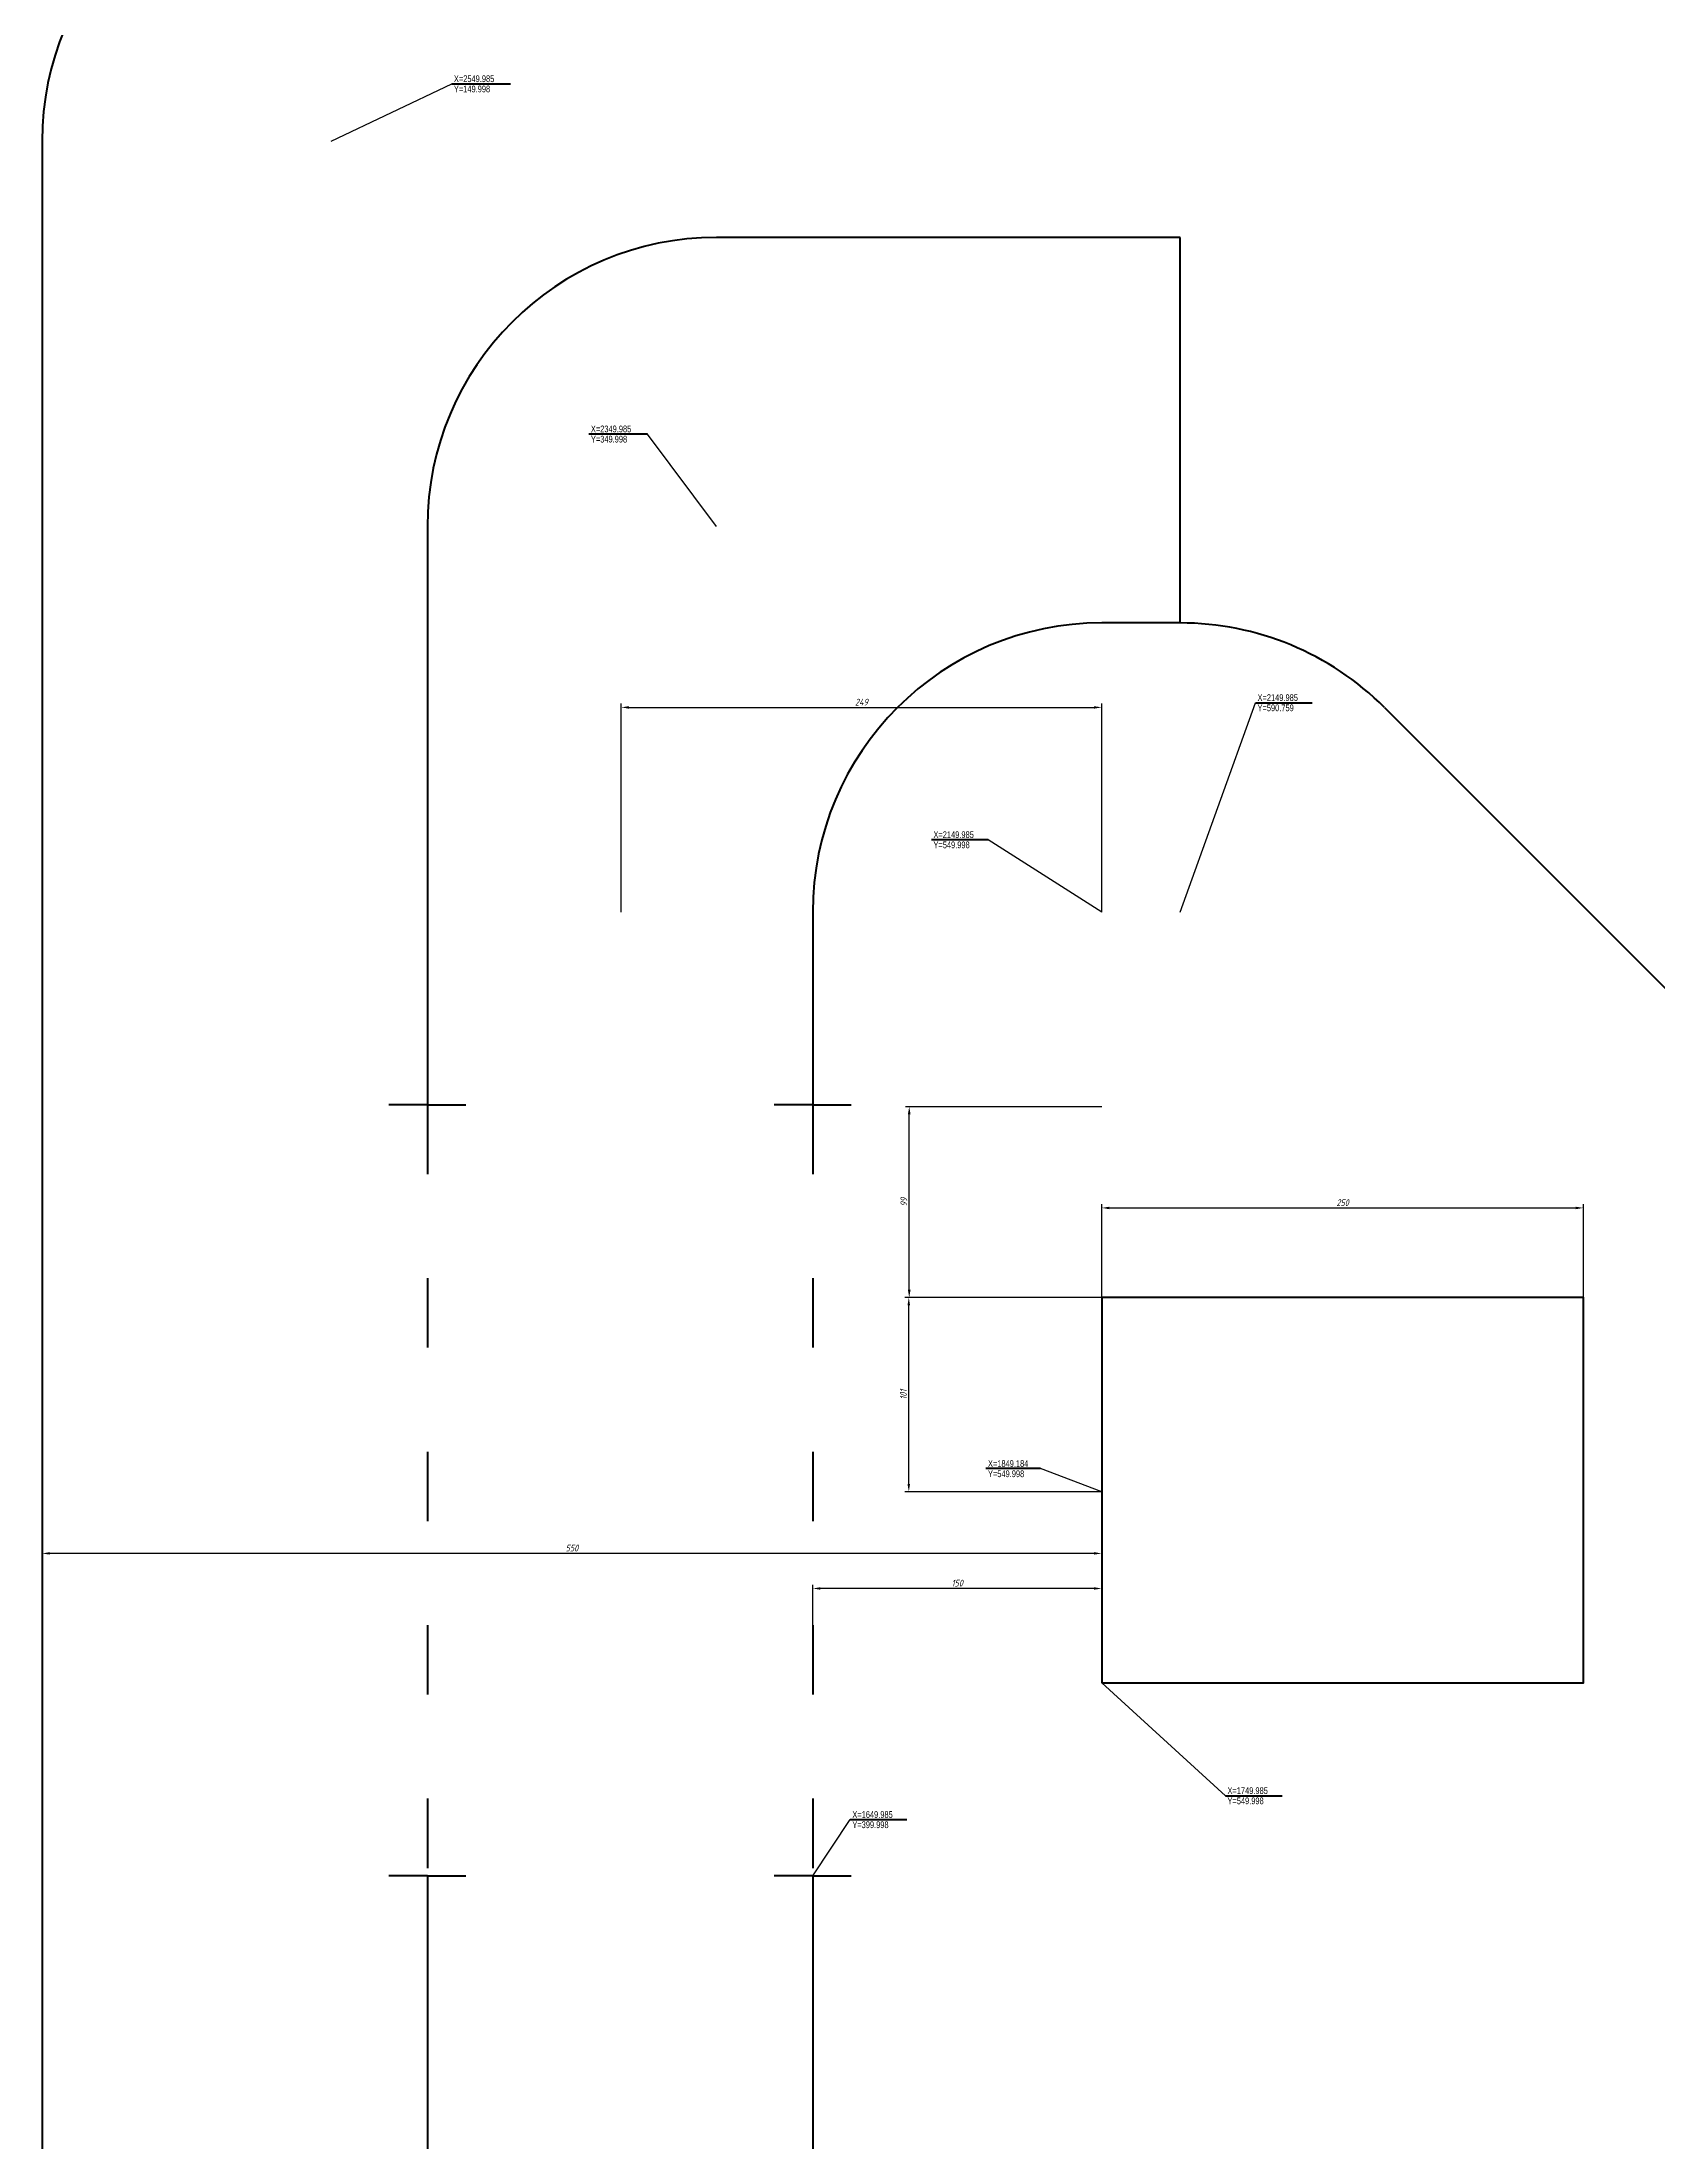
# Model space of a CAD drawing. Header units: millimetres. Extents: x -2780 to 588, y -1586 to 1705.
# Drawn here: x -2665 to -1826, y -24 to 1065 of the extents above; entities that cross this region are included whole.
import ezdxf
from ezdxf.enums import TextEntityAlignment as Align

# ---------------------------------------------------------------- set-up
doc = ezdxf.new("R2010")
doc.units = ezdxf.units.MM
doc.header["$LTSCALE"] = 3
doc.linetypes.add('ACAD_ISO03W100', pattern=[30, 12, -18])
doc.linetypes.add('DASHED', pattern=[19.05, 12.7, -6.35])
doc.layers.add('Coord_bz', color=3, linetype='Continuous')
doc.layers.add('粗实线', color=7, linetype='Continuous', lineweight=50)
doc.layers.add('虚线', color=2, linetype='DASHED', lineweight=25)
doc.styles.add('Dim_ZB', font='txt', dxfattribs={"width": 0.8})
doc.styles.add('国标汉字3.5', font='gbeitc.shx', dxfattribs={"height": 3.5, "bigfont": 'gbcbig.shx'})
doc.dimstyles.new('国标尺寸', dxfattribs={"dimtxt": 3.5, "dimasz": 4, "dimexe": 2, "dimexo": 0, "dimgap": 1, "dimtad": 1, "dimtoh": 1, "dimdec": 0, "dimdsep": 46, "dimtxsty": '国标汉字3.5', "dimcen": 3.5, "dimaunit": 1, "dimadec": 0, "dimazin": 1, "dimtfac": 1, "dimtdec": 0, "dimtmove": 0, "dimatfit": 3, "dimfxl": 1, "dimarcsym": 2})

# ---------------------------------------------------------------- blocks, each defined once
blk = doc.blocks.new('*U26')
at = {"color": 255, "linetype": 'ByBlock', "lineweight": 211}
blk.add_line((0, 0), (-30.5, 0), dxfattribs=at)
at = {"color": 255, "linetype": 'ByBlock', "lineweight": 211, "style": 'Dim_ZB', "width": 0.8}
blk.add_text(' X=2349.985 ', height=3.5, dxfattribs=at).set_placement((-30.5, 0.9))
blk.add_text(' Y=349.998 ', height=3.5, dxfattribs=at).set_placement((-30.5, -0.9), align=Align.TOP_LEFT)
blk = doc.blocks.new('*U28')
at = {"color": 255, "linetype": 'ByBlock', "lineweight": 211}
blk.add_line((0, 0), (30.5, 0), dxfattribs=at)
at = {"color": 255, "linetype": 'ByBlock', "lineweight": 211, "style": 'Dim_ZB', "width": 0.8}
blk.add_text(' X=2549.985 ', height=3.5, dxfattribs=at).set_placement((0, 0.9))
blk.add_text(' Y=149.998 ', height=3.5, dxfattribs=at).set_placement((0, -0.9), align=Align.TOP_LEFT)
blk = doc.blocks.new('*U30')
at = {"color": 255, "linetype": 'ByBlock', "lineweight": 211}
blk.add_line((0, 0), (-29.4, 0), dxfattribs=at)
at = {"color": 255, "linetype": 'ByBlock', "lineweight": 211, "style": 'Dim_ZB', "width": 0.8}
blk.add_text(' X=2149.985 ', height=3.5, dxfattribs=at).set_placement((-29.4, 0.9))
blk.add_text(' Y=549.998 ', height=3.5, dxfattribs=at).set_placement((-29.4, -0.9), align=Align.TOP_LEFT)
blk = doc.blocks.new('*U32')
at = {"color": 255, "linetype": 'ByBlock', "lineweight": 211}
blk.add_line((0, 0), (29.4, 0), dxfattribs=at)
at = {"color": 255, "linetype": 'ByBlock', "lineweight": 211, "style": 'Dim_ZB', "width": 0.8}
blk.add_text(' X=2149.985 ', height=3.5, dxfattribs=at).set_placement((0, 0.9))
blk.add_text(' Y=590.759 ', height=3.5, dxfattribs=at).set_placement((0, -0.9), align=Align.TOP_LEFT)
blk = doc.blocks.new('*U73')
at = {"color": 255, "linetype": 'ByBlock', "lineweight": 211}
blk.add_line((0, 0), (29.4, 0), dxfattribs=at)
at = {"color": 255, "linetype": 'ByBlock', "lineweight": 211, "style": 'Dim_ZB', "width": 0.8}
blk.add_text(' X=1749.985 ', height=3.5, dxfattribs=at).set_placement((0, 0.9))
blk.add_text(' Y=549.998 ', height=3.5, dxfattribs=at).set_placement((0, -0.9), align=Align.TOP_LEFT)
blk = doc.blocks.new('*U74')
at = {"color": 255, "linetype": 'ByBlock', "lineweight": 211}
blk.add_line((0, 0), (29.4, 0), dxfattribs=at)
at = {"color": 255, "linetype": 'ByBlock', "lineweight": 211, "style": 'Dim_ZB', "width": 0.8}
blk.add_text(' X=1649.985 ', height=3.5, dxfattribs=at).set_placement((0, 0.9))
blk.add_text(' Y=399.998 ', height=3.5, dxfattribs=at).set_placement((0, -0.9), align=Align.TOP_LEFT)
blk = doc.blocks.new('*U77')
at = {"color": 255, "linetype": 'ByBlock', "lineweight": 211}
blk.add_line((0, 0), (-28.3, 0), dxfattribs=at)
at = {"color": 255, "linetype": 'ByBlock', "lineweight": 211, "style": 'Dim_ZB', "width": 0.8}
blk.add_text(' X=1849.184 ', height=3.5, dxfattribs=at).set_placement((-28.3, 0.9))
blk.add_text(' Y=549.998 ', height=3.5, dxfattribs=at).set_placement((-28.3, -0.9), align=Align.TOP_LEFT)
blk = doc.blocks.new('*D78')
at = {"layer": 'Defpoints', "color": 0, "linetype": 'ByBlock', "lineweight": 211, "transparency": 16777216}
for p in [(-1864.5, 460.3), (-2114.5, 413.8), (-1864.5, 413.8)]:
    blk.add_point(p, dxfattribs=at)
at = {"layer": '虚线', "color": 0, "linetype": 'ByBlock', "lineweight": -2, "transparency": 16777216}
for p, q in [((-2114.5, 413.8), (-2114.5, 462.3)), ((-2110.5, 460.3), (-1868.5, 460.3)), ((-1864.5, 413.8), (-1864.5, 462.3))]:
    blk.add_line(p, q, dxfattribs=at)
at = {"layer": '虚线', "color": 0, "linetype": 'ByBlock', "lineweight": 211, "transparency": 16777216}
for points in [[(-2110.5, 460.9), (-2110.5, 459.6), (-2114.5, 460.3)], [(-1868.5, 460.9), (-1868.5, 459.6), (-1864.5, 460.3)]]:
    blk.add_solid(points, dxfattribs=at)
at = {"layer": '虚线', "color": 0, "linetype": 'ByBlock', "lineweight": 211, "transparency": 16777216, "insert": (-1989.5, 463), "char_height": 3.5, "attachment_point": 5, "style": '国标汉字3.5'}
blk.add_mtext('250', dxfattribs=at)
blk = doc.blocks.new('*D79')
at = {"layer": 'Defpoints', "color": 0, "linetype": 'ByBlock', "lineweight": 211, "transparency": 16777216}
for p in [(-2264.5, 262.8), (-2264.5, 213.8), (-2114.5, 213.8)]:
    blk.add_point(p, dxfattribs=at)
at = {"layer": '虚线', "color": 0, "linetype": 'ByBlock', "lineweight": -2, "transparency": 16777216}
for p, q in [((-2264.5, 213.8), (-2264.5, 264.8)), ((-2118.5, 262.8), (-2260.5, 262.8)), ((-2114.5, 213.8), (-2114.5, 264.8))]:
    blk.add_line(p, q, dxfattribs=at)
at = {"layer": '虚线', "color": 0, "linetype": 'ByBlock', "lineweight": 211, "transparency": 16777216}
for points in [[(-2260.5, 263.5), (-2260.5, 262.2), (-2264.5, 262.8)], [(-2118.5, 263.5), (-2118.5, 262.2), (-2114.5, 262.8)]]:
    blk.add_solid(points, dxfattribs=at)
at = {"layer": '虚线', "color": 0, "linetype": 'ByBlock', "lineweight": 211, "transparency": 16777216, "insert": (-2189.5, 265.6), "char_height": 3.5, "attachment_point": 5, "style": '国标汉字3.5'}
blk.add_mtext('150', dxfattribs=at)
blk = doc.blocks.new('*D80')
at = {"layer": 'Defpoints', "color": 0, "linetype": 'ByBlock', "lineweight": 211, "transparency": 16777216}
for p in [(-2114.5, 720), (-2363.9, 613.8), (-2114.5, 613.8)]:
    blk.add_point(p, dxfattribs=at)
at = {"layer": '虚线', "color": 0, "linetype": 'ByBlock', "lineweight": -2, "transparency": 16777216}
for p, q in [((-2363.9, 613.8), (-2363.9, 722)), ((-2359.9, 720), (-2118.5, 720)), ((-2114.5, 613.8), (-2114.5, 722))]:
    blk.add_line(p, q, dxfattribs=at)
at = {"layer": '虚线', "color": 0, "linetype": 'ByBlock', "lineweight": 211, "transparency": 16777216}
for points in [[(-2359.9, 720.6), (-2359.9, 719.3), (-2363.9, 720)], [(-2118.5, 720.6), (-2118.5, 719.3), (-2114.5, 720)]]:
    blk.add_solid(points, dxfattribs=at)
at = {"layer": '虚线', "color": 0, "linetype": 'ByBlock', "lineweight": 211, "transparency": 16777216, "insert": (-2239.2, 722.7), "char_height": 3.5, "attachment_point": 5, "style": '国标汉字3.5'}
blk.add_mtext('249', dxfattribs=at)
blk = doc.blocks.new('*D81')
at = {"layer": 'Defpoints', "color": 0, "linetype": 'ByBlock', "lineweight": 211, "transparency": 16777216}
for p in [(-2214.6, 413.8), (-2114.5, 413.8), (-2114.5, 313)]:
    blk.add_point(p, dxfattribs=at)
at = {"layer": '虚线', "color": 0, "linetype": 'ByBlock', "lineweight": -2, "transparency": 16777216}
for p, q in [((-2114.5, 413.8), (-2216.6, 413.8)), ((-2214.6, 317), (-2214.6, 409.8)), ((-2114.5, 313), (-2216.6, 313))]:
    blk.add_line(p, q, dxfattribs=at)
at = {"layer": '虚线', "color": 0, "linetype": 'ByBlock', "lineweight": 211, "transparency": 16777216}
for points in [[(-2215.3, 409.8), (-2214, 409.8), (-2214.6, 413.8)], [(-2215.3, 317), (-2214, 317), (-2214.6, 313)]]:
    blk.add_solid(points, dxfattribs=at)
at = {"layer": '虚线', "color": 0, "linetype": 'ByBlock', "lineweight": 211, "transparency": 16777216, "insert": (-2217.4, 363.4), "char_height": 3.5, "attachment_point": 5, "rotation": 90, "style": '国标汉字3.5'}
blk.add_mtext('101', dxfattribs=at)
blk = doc.blocks.new('*D82')
at = {"layer": 'Defpoints', "color": 0, "linetype": 'ByBlock', "lineweight": 211, "transparency": 16777216}
for p in [(-2214.4, 512.8), (-2114.5, 512.8), (-2114.5, 413.8)]:
    blk.add_point(p, dxfattribs=at)
at = {"layer": '虚线', "color": 0, "linetype": 'ByBlock', "lineweight": -2, "transparency": 16777216}
for p, q in [((-2114.5, 512.8), (-2216.4, 512.8)), ((-2214.4, 417.8), (-2214.4, 508.8)), ((-2114.5, 413.8), (-2216.4, 413.8))]:
    blk.add_line(p, q, dxfattribs=at)
at = {"layer": '虚线', "color": 0, "linetype": 'ByBlock', "lineweight": 211, "transparency": 16777216}
for points in [[(-2215.1, 508.8), (-2213.7, 508.8), (-2214.4, 512.8)], [(-2215.1, 417.8), (-2213.7, 417.8), (-2214.4, 413.8)]]:
    blk.add_solid(points, dxfattribs=at)
at = {"layer": '虚线', "color": 0, "linetype": 'ByBlock', "lineweight": 211, "transparency": 16777216, "insert": (-2217.2, 463.3), "char_height": 3.5, "attachment_point": 5, "rotation": 90, "style": '国标汉字3.5'}
blk.add_mtext('99', dxfattribs=at)
blk = doc.blocks.new('*D83')
at = {"layer": 'Defpoints', "color": 0, "linetype": 'ByBlock', "lineweight": 211, "transparency": 16777216}
for p in [(-2664.5, 281), (-2664.5, 213.8), (-2114.5, 213.8)]:
    blk.add_point(p, dxfattribs=at)
at = {"layer": '虚线', "color": 0, "linetype": 'ByBlock', "lineweight": -2, "transparency": 16777216}
for p, q in [((-2664.5, 213.8), (-2664.5, 283)), ((-2118.5, 281), (-2660.5, 281)), ((-2114.5, 213.8), (-2114.5, 283))]:
    blk.add_line(p, q, dxfattribs=at)
at = {"layer": '虚线', "color": 0, "linetype": 'ByBlock', "lineweight": 211, "transparency": 16777216}
for points in [[(-2660.5, 281.7), (-2660.5, 280.4), (-2664.5, 281)], [(-2118.5, 281.7), (-2118.5, 280.4), (-2114.5, 281)]]:
    blk.add_solid(points, dxfattribs=at)
at = {"layer": '虚线', "color": 0, "linetype": 'ByBlock', "lineweight": 211, "transparency": 16777216, "insert": (-2389.5, 283.8), "char_height": 3.5, "attachment_point": 5, "style": '国标汉字3.5'}
blk.add_mtext('550', dxfattribs=at)
blk = doc.blocks.new('*D86')
at = {"layer": 'Defpoints', "color": 0, "linetype": 'ByBlock', "lineweight": 211, "transparency": 16777216}
for p in [(-2664.5, 1013.8), (-2664.5, -329.9), (-2601.4, -381.3), (-2644.4, -404.9), (-2515.7, -627.9)]:
    blk.add_point(p, dxfattribs=at)
at = {"layer": '虚线', "color": 0, "linetype": 'ByBlock', "lineweight": -2, "transparency": 16777216}
blk.add_arc((-2664.5, -370.1), 64.1, 303.5771, 86.4229, dxfattribs=at)
at = {"layer": '虚线', "color": 0, "linetype": 'ByBlock', "lineweight": 211, "transparency": 16777216}
for points in [[(-2660.6, -306.8), (-2660.5, -305.5), (-2664.5, -306.1)], [(-2628.7, -424.1), (-2629.4, -423), (-2632.5, -425.6)]]:
    blk.add_solid(points, dxfattribs=at)
at = {"layer": '虚线', "color": 0, "linetype": 'ByBlock', "lineweight": 211, "transparency": 16777216, "insert": (-2600, -352.8), "char_height": 3.5, "attachment_point": 5, "rotation": 285, "style": '国标汉字3.5'}
blk.add_mtext('150°', dxfattribs=at)

msp = doc.modelspace()

# ---------------------------------------------------------------- linework, layer by layer
at = {"layer": '粗实线', "color": 255, "lineweight": 211}
for p, q in [((-2664.5, 1013.8), (-2664.5, -329.9)), ((-2073.8, 963.8), (-2314.5, 963.8)), ((-2073.8, 763.8), (-2114.5, 763.8)), ((-1967.7, 719.9), (-1435.6, 187.8)), ((-2464.5, 113.8), (-2464.5, -276.3)), ((-2264.5, 113.8), (-2264.5, -222.8))]:
    msp.add_line(p, q, dxfattribs=at)
for centre, start, end in [((-2514.5, 1013.8), 90, 180), ((-2314.5, 813.8), 90, 180), ((-2114.5, 613.8), 90, 180), ((-2073.8, 613.8), 45, 90)]:
    msp.add_arc(centre, 150, start, end, dxfattribs=at)
at = {"layer": '虚线', "color": 255, "linetype": 'ByBlock', "lineweight": 211}
for p, q in [((-2073.8, 763.8), (-2073.8, 963.8)), ((-2464.5, 813.8), (-2464.5, 513.8)), ((-2264.5, 613.8), (-2264.5, 513.8)), ((-2464.5, 513.8), (-2484.5, 513.8)), ((-2464.5, 513.8), (-2444.5, 513.8)), ((-2264.5, 513.8), (-2284.5, 513.8)), ((-2264.5, 513.8), (-2244.5, 513.8)), ((-2464.5, 113.8), (-2484.5, 113.8)), ((-2464.5, 113.8), (-2444.5, 113.8)), ((-2264.5, 113.8), (-2284.5, 113.8)), ((-2264.5, 113.8), (-2244.5, 113.8))]:
    msp.add_line(p, q, dxfattribs=at)
at = {"layer": '虚线', "color": 255, "linetype": 'ACAD_ISO03W100', "lineweight": 211}
for p, q in [((-2464.5, 513.8), (-2464.5, 113.8)), ((-2264.5, 513.8), (-2264.5, 113.8))]:
    msp.add_line(p, q, dxfattribs=at)
at = {"layer": '虚线', "color": 255, "linetype": 'ByBlock', "lineweight": 211}
msp.add_lwpolyline([(-2114.5, 213.8), (-1864.5, 213.8), (-1864.5, 413.8), (-2114.5, 413.8)], close=True, dxfattribs=at)

# ---------------------------------------------------------------- block references
at = {"layer": 'Coord_bz', "color": 255, "linetype": 'ByBlock', "lineweight": 211}
for name, p in [('*U28', (-2451.8, 1043.5)), ('*U26', (-2350.2, 861.8)), ('*U32', (-2034.7, 722.4)), ('*U30', (-2173.5, 651.3)), ('*U77', (-2146.3, 325)), ('*U73', (-2050.3, 155.3)), ('*U74', (-2245, 142.9))]:
    msp.add_blockref(name, p, dxfattribs=at)

# ---------------------------------------------------------------- dimensions: what is measured, and where the dimension line sits
at = {"layer": '虚线', "color": 255, "linetype": 'ByBlock', "lineweight": 211}
dim = msp.add_angular_dim_2l(base=(-2601.4, -381.3), line1=((-2664.5, 1013.8), (-2664.5, -329.9)), line2=((-2515.7, -627.9), (-2644.4, -404.9)), dimstyle='国标尺寸', dxfattribs=at)
dim.commit()
dim.dimension.update_dxf_attribs({"geometry": '*D86', "text_midpoint": (-2600, -352.8)})
for base, p1, p2, picture, middle in [((-2114.5, 720), (-2363.9, 613.8), (-2114.5, 613.8), '*D80', (-2239.2, 722.7)), ((-1864.5, 460.3), (-2114.5, 413.8), (-1864.5, 413.8), '*D78', (-1989.5, 463)), ((-2664.5, 281), (-2114.5, 213.8), (-2664.5, 213.8), '*D83', (-2389.5, 283.8)), ((-2264.5, 262.8), (-2114.5, 213.8), (-2264.5, 213.8), '*D79', (-2189.5, 265.6))]:
    dim = msp.add_linear_dim(base=base, p1=p1, p2=p2, dimstyle='国标尺寸', dxfattribs=at)
    dim.commit()
    dim.dimension.update_dxf_attribs({"geometry": picture, "text_midpoint": middle})
for base, p1, p2, picture, middle in [((-2214.4, 512.8), (-2114.5, 413.8), (-2114.5, 512.8), '*D82', (-2217.2, 463.3)), ((-2214.6, 413.8), (-2114.5, 313), (-2114.5, 413.8), '*D81', (-2217.4, 363.4))]:
    dim = msp.add_linear_dim(base=base, p1=p1, p2=p2, angle=90, dimstyle='国标尺寸', dxfattribs=at)
    dim.commit()
    dim.dimension.update_dxf_attribs({"geometry": picture, "text_midpoint": middle})

# ---------------------------------------------------------------- leaders
at = {"layer": 'Coord_bz', "color": 255, "linetype": 'ByBlock', "lineweight": 211}
for points in [[(-2514.5, 1013.8), (-2451.8, 1043.5)], [(-2314.5, 813.8), (-2350.2, 861.8)], [(-2073.8, 613.8), (-2034.7, 722.4)], [(-2114.5, 613.8), (-2173.5, 651.3)], [(-2114.5, 313), (-2146.3, 325)], [(-2114.5, 213.8), (-2050.3, 155.3)], [(-2264.5, 113.8), (-2245, 142.9)]]:
    msp.add_leader(points, dimstyle='国标尺寸', override={"dimzin": 0, "dimldrblk": 'None'}, dxfattribs=at)

doc.saveas('drawing.dxf')
